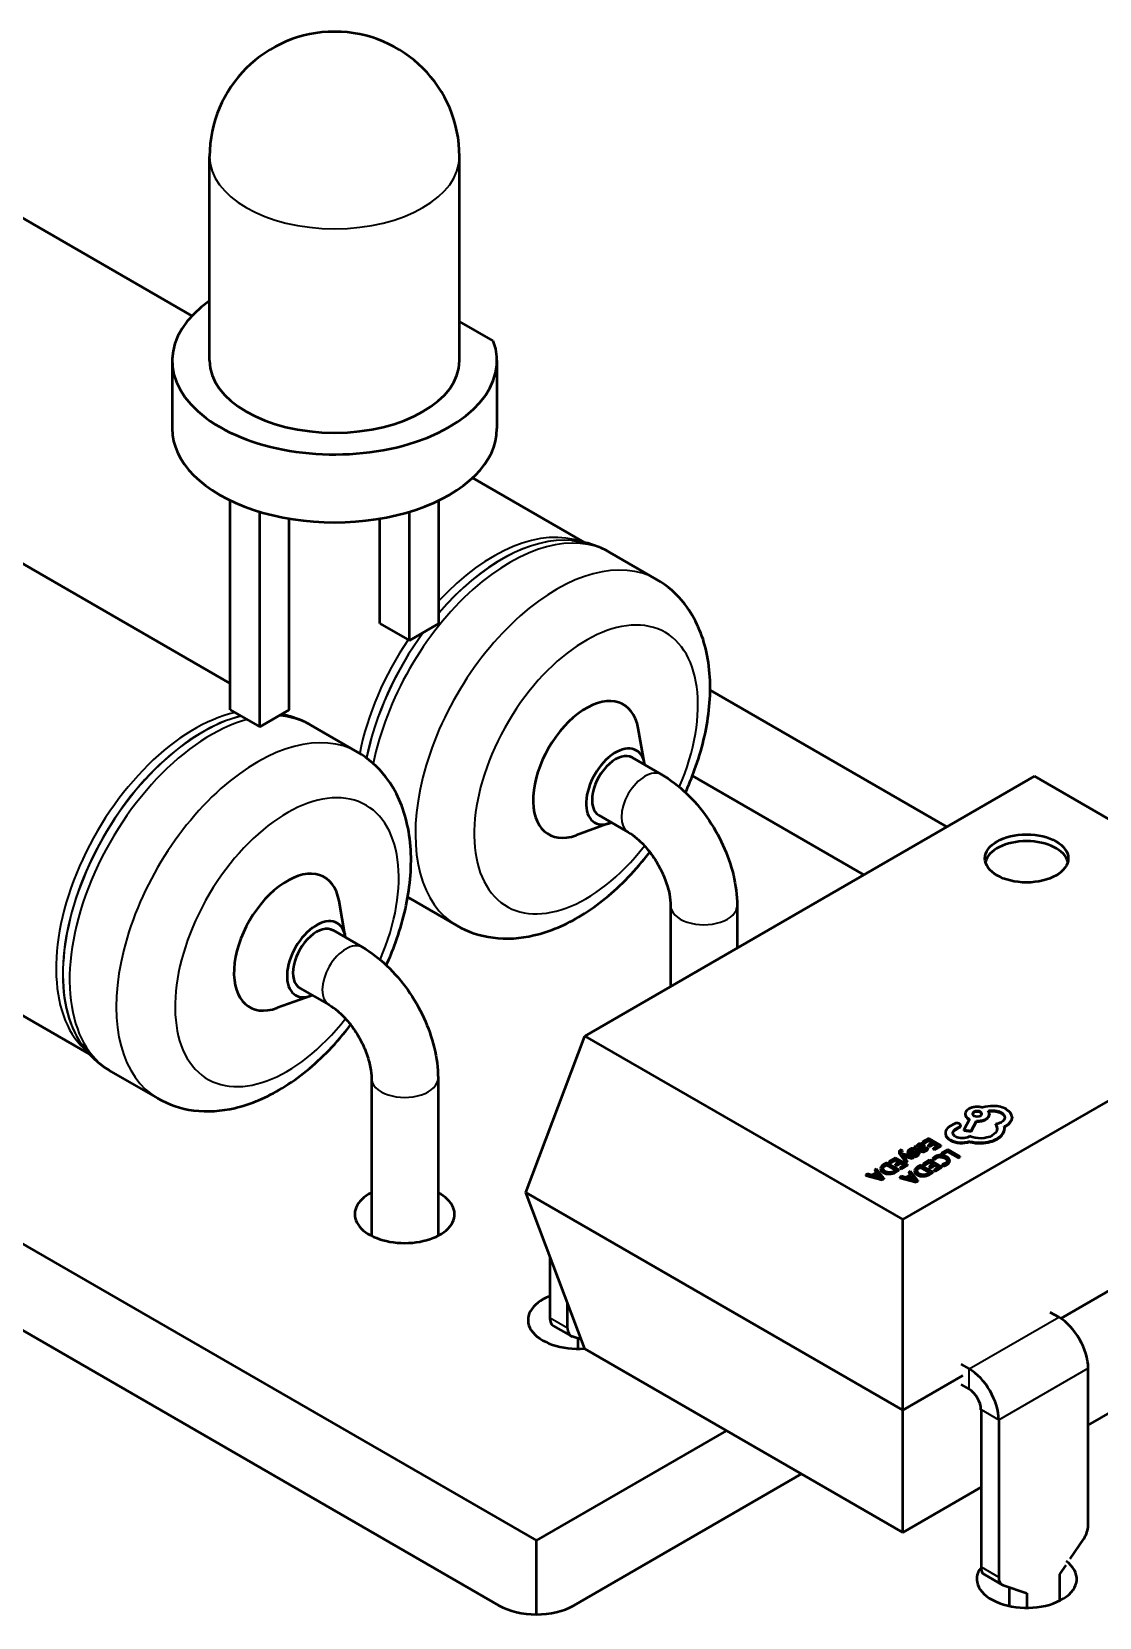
# Model space of a CAD drawing. Header units: millimetres. Extents: x -106 to 841, y -50 to 594.
# Drawn here: x 620.71 to 633.53, y 247.94 to 266.98 of the extents above; entities that cross this region are included whole.
import ezdxf

# ---------------------------------------------------------------- set-up
doc = ezdxf.new("R2010")
doc.units = ezdxf.units.MM
doc.layers.add('Visible (ISO)', color=7, linetype='Continuous', lineweight=50)
doc.layers.add('Visible Narrow (ISO)', color=7, linetype='Continuous', lineweight=35)

msp = doc.modelspace()

# ---------------------------------------------------------------- linework, layer by layer
at = {"layer": 'Visible (ISO)'}
for p, q in [((622.846, 263.028), (622.846, 265.478)), ((625.846, 263.028), (625.846, 265.478)), ((620.46, 264.821), (622.633, 263.566)), ((626.252, 263.265), (625.846, 263.5)), ((622.396, 263.028), (622.396, 262.212)), ((626.296, 263.028), (626.296, 262.212)), ((616.867, 262.747), (623.094, 259.152)), ((626.004, 261.619), (627.347, 260.844)), ((623.094, 258.835), (623.094, 261.348)), ((623.448, 258.631), (623.448, 261.212)), ((625.244, 259.668), (625.244, 261.212)), ((625.597, 259.872), (625.597, 261.348)), ((623.801, 258.835), (623.801, 261.131)), ((624.89, 259.872), (624.89, 261.131)), ((627.194, 260.868), (627.198, 260.867)), ((627.653, 260.725), (628.213, 260.402)), ((606.749, 260.418), (626.769, 248.86)), ((626.32, 248.082), (605.851, 259.9)), ((624.89, 259.872), (625.244, 259.668)), ((625.244, 259.668), (625.597, 259.872)), ((628.856, 259.071), (631.699, 257.429)), ((623.094, 258.835), (623.448, 258.631)), ((623.448, 258.631), (623.801, 258.835)), ((623.722, 258.789), (623.755, 258.77)), ((614.517, 258.676), (621.405, 254.7)), ((624.061, 258.651), (624.621, 258.328)), ((628.068, 258.191), (627.992, 258.615)), ((627.92, 258.262), (628.273, 258.058)), ((632.752, 258.037), (627.35, 254.918)), ((628.644, 258.043), (630.703, 256.854)), ((636.57, 255.833), (632.752, 258.037)), ((627.655, 257.477), (627.25, 257.33)), ((627.52, 257.569), (627.873, 257.365)), ((624.475, 256.117), (624.4, 256.541)), ((625.253, 256.568), (625.813, 256.245)), ((628.381, 256.486), (628.381, 255.513)), ((629.181, 256.486), (629.181, 255.975)), ((624.328, 256.188), (624.681, 255.984)), ((631.168, 252.714), (636.57, 255.833)), ((624.063, 255.403), (623.658, 255.256)), ((623.928, 255.495), (624.281, 255.291)), ((621.308, 254.82), (621.31, 254.817)), ((626.643, 253.04), (627.35, 254.918)), ((627.35, 254.918), (631.168, 252.714)), ((621.661, 254.494), (622.221, 254.171)), ((624.788, 254.412), (624.788, 252.521)), ((625.588, 254.412), (625.588, 252.521)), ((631.919, 253.984), (631.919, 253.976)), ((632.209, 253.983), (632.209, 253.975)), ((631.789, 253.866), (631.729, 253.831)), ((631.798, 253.799), (631.844, 253.825)), ((631.798, 253.79), (631.844, 253.817)), ((631.798, 253.799), (631.798, 253.79)), ((631.864, 253.846), (631.864, 253.838)), ((631.971, 253.919), (631.904, 253.793)), ((631.904, 253.793), (631.99, 253.78)), ((631.904, 253.793), (631.904, 253.785)), ((631.961, 253.925), (631.971, 253.919)), ((631.961, 253.917), (631.968, 253.913)), ((631.99, 253.78), (632.055, 253.9)), ((631.99, 253.772), (632.055, 253.892)), ((632.055, 253.9), (632.055, 253.892)), ((632.281, 253.859), (632.281, 253.851)), ((632.391, 253.807), (632.391, 253.799)), ((632.482, 253.943), (632.482, 253.935)), ((631.322, 253.595), (631.304, 253.585)), ((631.338, 253.586), (631.322, 253.595)), ((631.336, 253.595), (631.336, 253.587)), ((631.481, 253.687), (631.404, 253.643)), ((631.404, 253.643), (631.42, 253.633)), ((631.404, 253.643), (631.404, 253.634)), ((631.404, 253.634), (631.42, 253.625)), ((631.42, 253.633), (631.479, 253.667)), ((631.42, 253.625), (631.479, 253.659)), ((631.42, 253.633), (631.42, 253.625)), ((631.428, 253.599), (631.428, 253.591)), ((631.527, 253.639), (631.476, 253.609)), ((631.476, 253.609), (631.476, 253.601)), ((631.476, 253.609), (631.492, 253.6)), ((631.476, 253.601), (631.492, 253.592)), ((631.479, 253.667), (631.479, 253.659)), ((631.479, 253.667), (631.527, 253.639)), ((631.479, 253.659), (631.52, 253.635)), ((631.625, 253.604), (631.481, 253.687)), ((631.492, 253.6), (631.544, 253.63)), ((631.492, 253.592), (631.544, 253.621)), ((631.492, 253.6), (631.492, 253.592)), ((631.59, 253.603), (631.534, 253.571)), ((631.544, 253.63), (631.544, 253.621)), ((631.544, 253.63), (631.59, 253.603)), ((631.544, 253.621), (631.583, 253.599)), ((631.551, 253.561), (631.625, 253.604)), ((631.551, 253.553), (631.625, 253.596)), ((631.625, 253.604), (631.625, 253.596)), ((631.682, 253.756), (631.682, 253.748)), ((631.904, 253.785), (631.99, 253.772)), ((631.971, 253.715), (631.963, 253.71)), ((631.976, 253.654), (631.976, 253.646)), ((631.99, 253.78), (631.99, 253.772)), ((632.112, 253.639), (632.112, 253.631)), ((631.083, 253.457), (631.005, 253.413)), ((631.005, 253.413), (631.022, 253.403)), ((631.005, 253.413), (631.005, 253.404)), ((631.022, 253.403), (631.08, 253.437)), ((631.022, 253.395), (631.08, 253.429)), ((631.129, 253.409), (631.077, 253.379)), ((631.08, 253.437), (631.08, 253.429)), ((631.08, 253.437), (631.129, 253.409)), ((631.08, 253.429), (631.122, 253.405)), ((631.226, 253.374), (631.083, 253.457)), ((631.124, 253.526), (631.124, 253.518)), ((631.133, 253.504), (631.205, 253.409)), ((631.133, 253.496), (631.205, 253.401)), ((631.166, 253.541), (631.15, 253.55)), ((631.161, 253.502), (631.15, 253.517)), ((631.303, 253.466), (631.161, 253.502)), ((631.166, 253.541), (631.166, 253.533)), ((631.168, 253.487), (631.169, 253.487)), ((631.169, 253.487), (631.169, 253.486)), ((631.169, 253.487), (631.179, 253.484)), ((631.223, 253.42), (631.174, 253.481)), ((631.178, 253.476), (631.179, 253.475)), ((631.179, 253.484), (631.179, 253.475)), ((631.179, 253.484), (631.283, 253.454)), ((631.179, 253.475), (631.283, 253.446)), ((631.205, 253.409), (631.223, 253.42)), ((631.205, 253.401), (631.223, 253.412)), ((631.205, 253.409), (631.205, 253.401)), ((631.223, 253.42), (631.223, 253.412)), ((631.227, 253.53), (631.227, 253.522)), ((631.302, 253.558), (631.283, 253.569)), ((631.283, 253.454), (631.303, 253.466)), ((631.283, 253.446), (631.303, 253.458)), ((631.283, 253.454), (631.283, 253.446)), ((631.298, 253.486), (631.298, 253.478)), ((631.298, 253.486), (631.315, 253.476)), ((631.298, 253.478), (631.315, 253.467)), ((631.302, 253.558), (631.302, 253.55)), ((631.303, 253.466), (631.303, 253.458)), ((631.304, 253.585), (631.37, 253.547)), ((631.304, 253.585), (631.304, 253.577)), ((631.304, 253.577), (631.37, 253.539)), ((631.315, 253.476), (631.315, 253.467)), ((631.338, 253.586), (631.338, 253.586)), ((631.363, 253.571), (631.373, 253.566)), ((631.365, 253.512), (631.365, 253.504)), ((631.373, 253.566), (631.394, 253.581)), ((631.387, 253.558), (631.413, 253.578)), ((631.393, 253.554), (631.413, 253.57)), ((631.491, 253.43), (631.414, 253.385)), ((631.43, 253.375), (631.489, 253.409)), ((631.472, 253.572), (631.454, 253.582)), ((631.472, 253.572), (631.472, 253.564)), ((631.489, 253.409), (631.489, 253.401)), ((631.489, 253.409), (631.537, 253.381)), ((631.635, 253.347), (631.491, 253.43)), ((631.526, 253.443), (631.526, 253.435)), ((631.526, 253.443), (631.543, 253.432)), ((631.526, 253.435), (631.543, 253.424)), ((631.534, 253.571), (631.534, 253.563)), ((631.534, 253.571), (631.551, 253.561)), ((631.534, 253.563), (631.551, 253.553)), ((631.543, 253.432), (631.543, 253.424)), ((631.551, 253.561), (631.551, 253.553)), ((631.709, 253.555), (631.633, 253.512)), ((631.633, 253.512), (631.65, 253.502)), ((631.633, 253.512), (631.633, 253.504)), ((631.633, 253.504), (631.65, 253.494)), ((631.65, 253.502), (631.707, 253.535)), ((631.65, 253.494), (631.707, 253.527)), ((631.65, 253.502), (631.65, 253.494)), ((631.707, 253.535), (631.707, 253.527)), ((631.707, 253.535), (631.834, 253.462)), ((631.707, 253.527), (631.834, 253.454)), ((631.853, 253.472), (631.709, 253.555)), ((631.732, 253.424), (631.732, 253.415)), ((631.834, 253.462), (631.853, 253.472)), ((631.834, 253.454), (631.853, 253.464)), ((631.834, 253.462), (631.834, 253.454)), ((631.853, 253.472), (631.853, 253.464)), ((630.744, 253.262), (630.724, 253.25)), ((630.724, 253.25), (630.922, 253.199)), ((630.724, 253.25), (630.724, 253.242)), ((630.724, 253.242), (630.922, 253.19)), ((630.798, 253.248), (630.744, 253.262)), ((630.858, 253.282), (630.798, 253.248)), ((630.868, 253.269), (630.82, 253.242)), ((630.82, 253.242), (630.902, 253.22)), ((630.868, 253.261), (630.83, 253.239)), ((630.853, 253.325), (630.833, 253.313)), ((630.833, 253.313), (630.858, 253.282)), ((630.833, 253.313), (630.833, 253.305)), ((630.833, 253.305), (630.853, 253.28)), ((630.942, 253.21), (630.853, 253.325)), ((630.907, 253.222), (630.868, 253.269)), ((630.868, 253.269), (630.868, 253.261)), ((630.903, 253.219), (630.868, 253.261)), ((630.903, 253.328), (630.903, 253.32)), ((630.914, 253.215), (630.914, 253.215)), ((630.978, 253.397), (630.939, 253.374)), ((630.976, 253.377), (630.955, 253.365)), ((630.976, 253.369), (630.955, 253.357)), ((631.087, 253.313), (630.976, 253.377)), ((630.976, 253.377), (630.976, 253.369)), ((631.08, 253.309), (630.976, 253.369)), ((631.122, 253.314), (630.978, 253.397)), ((631.005, 253.404), (631.022, 253.395)), ((631.022, 253.403), (631.022, 253.395)), ((631.065, 253.3), (631.087, 253.313)), ((631.077, 253.379), (631.077, 253.371)), ((631.077, 253.379), (631.094, 253.37)), ((631.077, 253.371), (631.094, 253.362)), ((631.081, 253.29), (631.122, 253.314)), ((631.081, 253.282), (631.122, 253.306)), ((631.094, 253.37), (631.145, 253.4)), ((631.094, 253.362), (631.145, 253.391)), ((631.094, 253.37), (631.094, 253.362)), ((631.122, 253.314), (631.122, 253.306)), ((631.152, 253.234), (631.132, 253.222)), ((631.132, 253.222), (631.33, 253.171)), ((631.132, 253.222), (631.132, 253.214)), ((631.191, 253.373), (631.136, 253.341)), ((631.136, 253.341), (631.136, 253.333)), ((631.136, 253.341), (631.152, 253.331)), ((631.136, 253.333), (631.152, 253.323)), ((631.145, 253.4), (631.145, 253.391)), ((631.145, 253.4), (631.191, 253.373)), ((631.145, 253.391), (631.184, 253.369)), ((631.152, 253.331), (631.226, 253.374)), ((631.152, 253.323), (631.226, 253.366)), ((631.152, 253.331), (631.152, 253.323)), ((631.206, 253.22), (631.152, 253.234)), ((631.266, 253.254), (631.206, 253.22)), ((631.226, 253.374), (631.226, 253.366)), ((631.277, 253.242), (631.228, 253.214)), ((631.277, 253.234), (631.238, 253.211)), ((631.261, 253.297), (631.241, 253.285)), ((631.241, 253.285), (631.266, 253.254)), ((631.241, 253.285), (631.241, 253.277)), ((631.241, 253.277), (631.262, 253.252)), ((631.35, 253.182), (631.261, 253.297)), ((631.315, 253.195), (631.277, 253.242)), ((631.277, 253.242), (631.277, 253.234)), ((631.311, 253.192), (631.277, 253.234)), ((631.311, 253.3), (631.311, 253.292)), ((631.386, 253.369), (631.347, 253.346)), ((631.384, 253.349), (631.363, 253.337)), ((631.384, 253.341), (631.363, 253.329)), ((631.495, 253.285), (631.384, 253.349)), ((631.384, 253.349), (631.384, 253.341)), ((631.488, 253.281), (631.384, 253.341)), ((631.53, 253.286), (631.386, 253.369)), ((631.414, 253.385), (631.43, 253.375)), ((631.414, 253.385), (631.414, 253.377)), ((631.414, 253.377), (631.43, 253.367)), ((631.43, 253.367), (631.489, 253.401)), ((631.43, 253.375), (631.43, 253.367)), ((631.473, 253.272), (631.495, 253.285)), ((631.537, 253.381), (631.486, 253.352)), ((631.486, 253.352), (631.486, 253.344)), ((631.486, 253.352), (631.502, 253.342)), ((631.486, 253.344), (631.502, 253.334)), ((631.489, 253.401), (631.53, 253.377)), ((631.489, 253.262), (631.53, 253.286)), ((631.489, 253.254), (631.53, 253.278)), ((631.502, 253.342), (631.554, 253.372)), ((631.502, 253.334), (631.554, 253.364)), ((631.502, 253.342), (631.502, 253.334)), ((631.53, 253.286), (631.53, 253.278)), ((631.6, 253.345), (631.544, 253.313)), ((631.544, 253.313), (631.544, 253.305)), ((631.544, 253.313), (631.561, 253.304)), ((631.544, 253.305), (631.561, 253.296)), ((631.554, 253.372), (631.554, 253.364)), ((631.554, 253.372), (631.6, 253.345)), ((631.554, 253.364), (631.592, 253.341)), ((631.561, 253.304), (631.635, 253.347)), ((631.561, 253.296), (631.635, 253.338)), ((631.561, 253.304), (631.561, 253.296)), ((631.635, 253.347), (631.635, 253.338)), ((631.641, 253.376), (631.641, 253.368)), ((631.641, 253.376), (631.66, 253.365)), ((631.641, 253.368), (631.66, 253.357)), ((631.66, 253.365), (631.66, 253.357)), ((627.35, 251.162), (626.643, 253.04)), ((626.643, 253.04), (631.168, 250.427)), ((630.922, 253.199), (630.942, 253.21)), ((630.922, 253.19), (630.942, 253.202)), ((630.922, 253.199), (630.922, 253.19)), ((630.942, 253.21), (630.942, 253.202)), ((631.132, 253.214), (631.33, 253.163)), ((631.228, 253.214), (631.31, 253.192)), ((631.322, 253.187), (631.323, 253.188)), ((631.33, 253.171), (631.35, 253.182)), ((631.33, 253.163), (631.35, 253.174)), ((631.33, 253.171), (631.33, 253.163)), ((631.35, 253.182), (631.35, 253.174)), ((631.168, 250.427), (631.168, 252.714)), ((626.933, 251.531), (626.933, 252.27)), ((627.145, 251.409), (627.145, 251.707)), ((633.069, 251.525), (633.685, 251.881)), ((633.042, 251.542), (632.941, 251.6)), ((627.186, 251.317), (626.974, 251.439)), ((627.307, 251.275), (627.198, 251.311)), ((627.272, 251.163), (627.272, 251.287)), ((627.35, 251.162), (631.168, 248.958)), ((631.866, 250.98), (631.967, 250.921)), ((633.396, 249.041), (633.396, 250.93)), ((631.168, 250.427), (631.889, 250.844)), ((631.866, 250.735), (631.967, 250.677)), ((631.168, 248.958), (631.168, 250.427)), ((632.109, 250.432), (632.109, 248.543)), ((633.396, 250.244), (633.905, 250.538)), ((626.769, 248.86), (629.053, 250.179)), ((632.321, 250.309), (632.321, 248.42)), ((629.952, 249.66), (627.219, 248.082)), ((631.168, 248.958), (632.109, 249.501)), ((626.769, 247.975), (626.769, 248.86)), ((633.181, 248.642), (633.342, 248.882)), ((633.056, 248.455), (633.13, 248.565)), ((633.056, 248.14), (633.056, 248.455)), ((632.15, 248.451), (632.362, 248.329)), ((632.374, 248.323), (632.66, 248.227)), ((632.448, 248.298), (632.448, 248.074)), ((632.66, 248.227), (632.66, 248.052))]:
    msp.add_line(p, q, dxfattribs=at)
msp.add_arc((624.346, 265.478), 1.5, 0, 180, dxfattribs=at)
for centre, major_axis, ratio, start_param, end_param in [((624.346, 263.028), (-1.95, 0), 0.57735, 5.590025, 9.63702), ((624.346, 263.028), (1.5, 0), 0.57735, 3.141593, 6.283185), ((624.346, 262.212), (-1.95, 0), 0.57735, 0, 3.141593), ((627.366, 258.119), (0.45, 0.779), 0.57735, 5.681921, 10.026042), ((627.72, 257.915), (0.25, 0.433), 0.57735, 5.639684, 10.068279), ((627.72, 257.915), (0.2, 0.346), 0.57735, 0, 3.141593), ((632.656, 256.969), (0.5, 0), 0.57735, 0.141897, 2.999696), ((623.774, 256.045), (0.45, 0.779), 0.57735, 5.681921, 10.026042), ((624.128, 255.841), (0.25, 0.433), 0.57735, 5.639684, 10.068279), ((624.128, 255.841), (0.2, 0.346), 0.57735, 0, 3.141593), ((632.452, 253.461), (-0.411, 0.553), 0.666753, 5.802481, 6.07242), ((632.251, 253.951), (-0.228, 0.004), 0.558513, 3.930128, 4.688498), ((632.251, 253.945), (-0.23, 0.003), 0.576362, 3.148438, 3.940234), ((631.925, 253.744), (-0.243, 0.017), 0.537753, 5.686273, 6.357544), ((632.216, 253.953), (-0.266, 0.014), 0.553213, 2.436238, 3.170829), ((632.216, 253.945), (-0.266, 0.014), 0.553213, 2.436238, 3.170829), ((635.373, 252.938), (-4.036, 0.66), 0.062787, 6.20659, 6.325387), ((632.373, 253.403), (-1.022, 0.189), 0.109765, 6.15518, 6.312348), ((632.235, 250.2), (-0.866, 3.423), 0.135839, 6.252617, 6.321608), ((632.373, 253.394), (-1.022, 0.189), 0.109765, 6.15518, 6.268719), ((631.516, 253.069), (-0.145, 0.539), 0.261584, 6.22193, 6.352903), ((631.516, 253.061), (-0.145, 0.539), 0.261584, 6.22193, 6.352903), ((630.776, 253.553), (-0.629, -0.042), 0.104813, 3.132371, 3.296545), ((630.776, 253.545), (-0.629, -0.042), 0.104813, 3.198458, 3.296545), ((631.884, 253.754), (-0.202, 0.002), 0.573748, 0.044069, 0.791387), ((631.925, 253.736), (-0.243, 0.017), 0.537753, 0.036874, 0.074358), ((631.884, 253.746), (-0.202, 0.002), 0.573748, 0.044069, 0.791387), ((632.134, 253.785), (-0.287, -0.024), 0.502352, 0.949916, 1.454979), ((632.134, 253.777), (-0.287, -0.024), 0.502352, 0.949916, 1.454979), ((632.072, 253.814), (-0.315, 0.014), 0.554388, 1.724304, 2.427073), ((632.072, 253.806), (-0.315, 0.014), 0.554388, 1.724304, 2.427073), ((631.921, 253.875), (-0.469, 0.08), 0.491604, 2.605857, 3.08584), ((631.921, 253.867), (-0.469, 0.08), 0.491604, 2.605857, 3.08584), ((631.137, 253.509), (-0.0379, -0.0387), 0.526933, 3.91607, 4.224681), ((632.93, 253.828), (-1.703, -0.3), 0.084584, 6.23956, 6.383642), ((633.116, 253.452), (-1.889, 0.077), 0.096093, 6.1326, 6.258981), ((632.93, 253.82), (-1.703, -0.3), 0.084584, 6.268269, 6.383642), ((631.953, 254.879), (-0.713, -1.365), 0.171204, 6.276004, 6.364554), ((631.953, 254.87), (-0.713, -1.365), 0.171204, 6.276004, 6.364554), ((641.406, 254.762), (-10.157, -1.229), 0.02264, 6.230152, 6.313328), ((632.414, 250.72), (-1.151, 2.843), 0.187098, 6.246327, 6.309331), ((641.406, 254.754), (-10.157, -1.229), 0.02264, 6.230152, 6.262947), ((631.542, 253.681), (-0.295, -0.167), 0.149517, 0.238997, 0.516554), ((631.542, 253.673), (-0.295, -0.167), 0.149517, 0.238997, 0.516554), ((631.52, 253.629), (-0.257, -0.104), 0.068721, 0.196596, 0.495767), ((630.76, 253.216), (-0.584, -0.313), 0.094143, 3.286518, 3.494452), ((630.106, 253.034), (-1.223, -0.484), 0.028433, 3.221012, 3.357259), ((630.106, 253.026), (-1.223, -0.484), 0.028433, 3.221012, 3.357259), ((631.139, 253.117), (-0.213, -0.411), 0.319084, 3.126988, 3.275741), ((631.19, 253.479), (-0.152, -0.032), 0.193771, 3.032217, 3.35562), ((631.19, 253.471), (-0.152, -0.032), 0.193771, 3.233587, 3.35562), ((630.184, 261.058), (1.236, -7.508), 0.070289, 6.225618, 6.309671), ((633.606, 253.12), (2.065, -0.305), 0.121998, 2.988885, 3.110137), ((633.606, 253.111), (2.065, -0.305), 0.121998, 2.988885, 3.110137), ((633.365, 249.731), (1.788, -3.732), 0.14791, 3.067266, 3.152975), ((633.365, 249.723), (1.788, -3.732), 0.14791, 3.067266, 3.152975), ((629.744, 247.413), (-1.924, -6.068), 0.148855, 3.108847, 3.185894), ((656.969, 256.968), (-26.066, -3.644), 0.034864, 6.276102, 6.327845), ((651.281, 250.634), (-20.378, 2.699), 0.041368, 6.229412, 6.286092), ((656.969, 256.96), (-26.066, -3.644), 0.034864, 6.278311, 6.327845), ((641.04, 252.723), (-10.113, 0.609), 0.047158, 6.211917, 6.285133), ((639.248, 253.887), (-8.321, -0.557), 0.05128, 6.278286, 6.359546), ((641.04, 252.715), (-10.113, 0.609), 0.047158, 6.211917, 6.277634), ((631.419, 256.371), (-0.427, -3.086), 0.177441, 6.211183, 6.315628), ((628.64, 262.67), (-2.395, 9.383), 0.109901, 3.118572, 3.172437), ((657.377, 256.94), (-26.066, -3.644), 0.034864, 6.276102, 6.327845), ((651.69, 250.606), (-20.378, 2.699), 0.041368, 6.229412, 6.286092), ((657.377, 256.932), (-26.066, -3.644), 0.034864, 6.278311, 6.327845), ((639.656, 253.859), (-8.321, -0.557), 0.05128, 6.278286, 6.359546), ((641.448, 252.695), (-10.113, 0.609), 0.047158, 6.211917, 6.285133), ((641.448, 252.687), (-10.113, 0.609), 0.047158, 6.211917, 6.277634), ((631.827, 256.344), (-0.427, -3.086), 0.177441, 6.211183, 6.315628), ((629.048, 262.642), (-2.395, 9.383), 0.109901, 3.118573, 3.172437), ((631.812, 254.25), (-0.193, -0.885), 0.308834, 0.143745, 0.273833), ((631.812, 254.242), (-0.193, -0.885), 0.308834, 0.143745, 0.273833), ((625.188, 252.779), (-0.6, 0), 0.57735, 5.442113, 10.265843), ((627.269, 251.509), (-0.6, 0), 0.57735, 5.308566, 7.985899), ((627.074, 251.613), (-0.1, -0.173), 0.57735, 5.497787, 6.283185), ((633.042, 251.134), (0.25, -0.433), 0.57735, 0.785398, 2.356194), ((627.286, 251.49), (-0.1, -0.173), 0.57735, 5.497787, 6.398945), ((631.967, 250.513), (-0.25, 0.433), 0.57735, 3.926991, 5.497787), ((631.967, 250.513), (-0.1, 0.173), 0.57735, 3.926991, 5.497787), ((633.254, 248.959), (0.1, 0.173), 0.57735, 4.59663, 5.497787), ((632.658, 248.399), (-0.6, 0), 0.57735, 5.867783, 10.090129), ((632.25, 248.624), (-0.1, -0.173), 0.57735, 5.497787, 6.283185), ((632.462, 248.502), (-0.1, -0.173), 0.57735, 5.497787, 6.398945), ((626.77, 248.342), (-0.637, 0), 0.57735, 0.78658, 2.353439)]:
    msp.add_ellipse(centre, major_axis=major_axis, ratio=ratio, start_param=start_param, end_param=end_param, dxfattribs=at)
msp.add_ellipse((632.656, 257.051), major_axis=(0.5, 0), ratio=0.57735, dxfattribs=at)
for points, knots in [([(627.653, 260.725), (627.625, 260.741), (627.596, 260.756), (627.538, 260.783), (627.509, 260.795), (627.448, 260.817), (627.418, 260.826), (627.356, 260.843), (627.325, 260.849), (627.262, 260.86), (627.23, 260.865), (627.198, 260.867)], [5.4977872, 5.4977872, 5.4977872, 5.4977872, 5.5498463, 5.5498463, 5.6019053, 5.6019053, 5.6539643, 5.6539643, 5.7060233, 5.7060233, 5.7580824, 5.7580824, 5.7580824, 5.7580824]), ([(628.56, 257.842), (628.6, 257.932), (628.637, 258.022), (628.756, 258.351), (628.815, 258.592), (628.868, 259.07), (628.861, 259.306), (628.766, 259.736), (628.683, 259.933), (628.461, 260.222), (628.345, 260.325), (628.213, 260.402)], [4.090551, 4.090551, 4.090551, 4.090551, 4.225782, 4.225782, 4.577992, 4.577992, 4.934154, 4.934154, 5.264068, 5.264068, 5.497787, 5.497787, 5.497787, 5.497787]), ([(624.061, 258.651), (624.033, 258.667), (624.004, 258.682), (623.946, 258.709), (623.917, 258.721), (623.856, 258.743), (623.826, 258.752), (623.765, 258.768), (623.735, 258.775), (623.705, 258.78)], [5.4977872, 5.4977872, 5.4977872, 5.4977872, 5.5498463, 5.5498463, 5.6019053, 5.6019053, 5.6539643, 5.6539643, 5.7035668, 5.7035668, 5.7035668, 5.7035668]), ([(624.968, 255.769), (625.008, 255.858), (625.045, 255.948), (625.164, 256.277), (625.223, 256.519), (625.275, 256.996), (625.269, 257.232), (625.174, 257.662), (625.091, 257.86), (624.869, 258.148), (624.753, 258.252), (624.621, 258.328)], [4.090551, 4.090551, 4.090551, 4.090551, 4.225782, 4.225782, 4.577992, 4.577992, 4.934154, 4.934154, 5.264068, 5.264068, 5.497787, 5.497787, 5.497787, 5.497787]), ([(628.273, 258.058), (628.379, 257.997), (628.477, 257.921), (628.659, 257.748), (628.742, 257.651), (628.89, 257.441), (628.955, 257.329), (629.063, 257.095), (629.105, 256.975), (629.164, 256.731), (629.181, 256.608), (629.181, 256.486)], [0, 0, 0, 0, 0.314159, 0.314159, 0.628319, 0.628319, 0.942478, 0.942478, 1.256637, 1.256637, 1.570796, 1.570796, 1.570796, 1.570796]), ([(627.873, 257.365), (627.905, 257.347), (627.94, 257.322), (628.015, 257.258), (628.055, 257.218), (628.134, 257.126), (628.173, 257.073), (628.243, 256.959), (628.274, 256.898), (628.325, 256.777), (628.345, 256.717), (628.371, 256.608), (628.378, 256.558), (628.38, 256.505), (628.381, 256.495), (628.381, 256.486)], [0, 0, 0, 0, 0.230565, 0.230565, 0.476626, 0.476626, 0.735494, 0.735494, 1.000128, 1.000128, 1.26205, 1.26205, 1.512862, 1.512862, 1.570796, 1.570796, 1.570796, 1.570796]), ([(625.813, 256.245), (625.946, 256.168), (626.095, 256.119), (626.412, 256.078), (626.579, 256.09), (626.938, 256.174), (627.128, 256.256), (627.509, 256.488), (627.698, 256.644), (627.963, 256.919), (628.05, 257.02), (628.131, 257.127)], [2.356195, 2.356195, 2.356195, 2.356195, 2.591677, 2.591677, 2.85091, 2.85091, 3.167684, 3.167684, 3.521899, 3.521899, 3.707719, 3.707719, 3.707719, 3.707719]), ([(624.681, 255.984), (624.787, 255.923), (624.885, 255.847), (625.066, 255.674), (625.15, 255.577), (625.298, 255.367), (625.363, 255.255), (625.47, 255.021), (625.513, 254.901), (625.572, 254.657), (625.588, 254.534), (625.588, 254.412)], [0, 0, 0, 0, 0.314159, 0.314159, 0.628319, 0.628319, 0.942478, 0.942478, 1.256637, 1.256637, 1.570796, 1.570796, 1.570796, 1.570796]), ([(624.281, 255.291), (624.313, 255.273), (624.348, 255.248), (624.423, 255.184), (624.463, 255.145), (624.542, 255.052), (624.581, 254.999), (624.651, 254.885), (624.682, 254.824), (624.733, 254.703), (624.753, 254.643), (624.779, 254.534), (624.786, 254.484), (624.788, 254.431), (624.788, 254.422), (624.788, 254.412)], [0, 0, 0, 0, 0.230565, 0.230565, 0.476626, 0.476626, 0.735494, 0.735494, 1.000128, 1.000128, 1.26205, 1.26205, 1.512862, 1.512862, 1.570796, 1.570796, 1.570796, 1.570796]), ([(622.221, 254.171), (622.354, 254.094), (622.503, 254.045), (622.82, 254.004), (622.987, 254.016), (623.346, 254.1), (623.535, 254.182), (623.917, 254.414), (624.106, 254.57), (624.371, 254.845), (624.457, 254.946), (624.539, 255.053)], [2.356195, 2.356195, 2.356195, 2.356195, 2.591677, 2.591677, 2.85091, 2.85091, 3.167684, 3.167684, 3.521899, 3.521899, 3.707719, 3.707719, 3.707719, 3.707719]), ([(621.31, 254.817), (621.329, 254.791), (621.348, 254.766), (621.389, 254.717), (621.411, 254.693), (621.456, 254.647), (621.479, 254.626), (621.528, 254.584), (621.553, 254.565), (621.606, 254.528), (621.633, 254.511), (621.661, 254.494)], [2.0958994, 2.0958994, 2.0958994, 2.0958994, 2.1479585, 2.1479585, 2.2000175, 2.2000175, 2.2520765, 2.2520765, 2.3041356, 2.3041356, 2.3561946, 2.3561946, 2.3561946, 2.3561946]), ([(632.128, 254.059), (632.114, 254.063), (632.1, 254.066), (632.07, 254.068), (632.055, 254.068), (632.026, 254.065), (632.012, 254.063), (631.985, 254.055), (631.972, 254.049), (631.961, 254.043)], [-0.01812432, -0.01812432, -0.01812432, -0.01812432, -0.01358729, -0.01358729, -0.00910591, -0.00910591, -0.00463177, -0.00463177, 0, 0, 0, 0]), ([(632.024, 254.008), (632.001, 253.995), (632.002, 253.975), (632.024, 253.962), (632.046, 253.949), (632.082, 253.95), (632.103, 253.962)], [0, 0, 0, 0, 1, 1, 1, 2, 2, 2, 2]), ([(632.103, 253.962), (632.125, 253.975), (632.126, 253.995), (632.081, 254.021), (632.045, 254.021), (632.024, 254.008)], [2, 2, 2, 2, 3, 3, 4, 4, 4, 4]), ([(632.119, 253.981), (632.118, 253.988), (632.113, 253.995), (632.081, 254.013), (632.045, 254.012), (632.024, 254)], [2.587417, 2.587417, 2.587417, 2.587417, 3, 3, 4, 4, 4, 4]), ([(632.195, 254.019), (632.209, 254.022), (632.222, 254.023), (632.251, 254.025), (632.265, 254.024), (632.292, 254.021), (632.305, 254.018), (632.329, 254.011), (632.341, 254.006), (632.351, 254)], [-0.01682851, -0.01682851, -0.01682851, -0.01682851, -0.01258407, -0.01258407, -0.00835385, -0.00835385, -0.00424984, -0.00424984, 0, 0, 0, 0]), ([(632.2, 254.012), (632.212, 254.014), (632.224, 254.015), (632.251, 254.016), (632.265, 254.016), (632.292, 254.013), (632.305, 254.01), (632.329, 254.002), (632.341, 253.998), (632.351, 253.992)], [0.00053272, 0.00053272, 0.00053272, 0.00053272, 0.00423995, 0.00423995, 0.0084657, 0.0084657, 0.01256536, 0.01256536, 0.0168107, 0.0168107, 0.0168107, 0.0168107]), ([(631.804, 253.71), (631.793, 253.716), (631.785, 253.723), (631.774, 253.738), (631.771, 253.746), (631.77, 253.762), (631.772, 253.77), (631.781, 253.785), (631.788, 253.792), (631.798, 253.799)], [-0.01699175, -0.01699175, -0.01699175, -0.01699175, -0.01265521, -0.01265521, -0.00847509, -0.00847509, -0.00431872, -0.00431872, 0, 0, 0, 0]), ([(631.77, 253.752), (631.771, 253.758), (631.773, 253.764), (631.781, 253.777), (631.788, 253.784), (631.798, 253.79)], [0.009678966, 0.009678966, 0.009678966, 0.009678966, 0.012673347, 0.012673347, 0.01699217, 0.01699217, 0.01699217, 0.01699217]), ([(631.851, 253.865), (631.847, 253.867), (631.842, 253.869), (631.832, 253.871), (631.826, 253.872), (631.815, 253.872), (631.809, 253.872), (631.799, 253.87), (631.794, 253.868), (631.789, 253.866)], [-0.006766812, -0.006766812, -0.006766812, -0.006766812, -0.005056511, -0.005056511, -0.003378428, -0.003378428, -0.001706111, -0.001706111, 0, 0, 0, 0]), ([(631.851, 253.828), (631.855, 253.83), (631.858, 253.833), (631.863, 253.84), (631.864, 253.843), (631.864, 253.85), (631.863, 253.853), (631.858, 253.86), (631.855, 253.862), (631.851, 253.865)], [-0.007072605, -0.007072605, -0.007072605, -0.007072605, -0.005329969, -0.005329969, -0.003536303, -0.003536303, -0.001742637, -0.001742637, 0, 0, 0, 0]), ([(631.851, 253.82), (631.855, 253.822), (631.858, 253.825), (631.863, 253.831), (631.864, 253.835), (631.864, 253.838)], [0, 0, 0, 0, 0.001742636, 0.001742636, 0.003536302, 0.003536302, 0.003536302, 0.003536302]), ([(632.055, 253.9), (632.065, 253.9), (632.076, 253.9), (632.096, 253.902), (632.106, 253.903), (632.125, 253.907), (632.134, 253.91), (632.151, 253.916), (632.159, 253.92), (632.167, 253.924)], [-0.01230739, -0.01230739, -0.01230739, -0.01230739, -0.00925962, -0.00925962, -0.00618826, -0.00618826, -0.00314454, -0.00314454, 0, 0, 0, 0]), ([(632.055, 253.892), (632.065, 253.892), (632.076, 253.892), (632.096, 253.893), (632.106, 253.895), (632.125, 253.899), (632.134, 253.902), (632.151, 253.908), (632.159, 253.912), (632.167, 253.916)], [0, 0, 0, 0, 0.00304501, 0.00304501, 0.00611358, 0.00611358, 0.00915455, 0.00915455, 0.01229624, 0.01229624, 0.01229624, 0.01229624]), ([(632.351, 253.882), (632.341, 253.876), (632.33, 253.872), (632.307, 253.864), (632.294, 253.861), (632.281, 253.859)], [-0.008002984, -0.008002984, -0.008002984, -0.008002984, -0.004044902, -0.004044902, 0, 0, 0, 0])]:
    msp.add_open_spline(points, degree=3, knots=knots, dxfattribs=at)
for points in [[(625.225, 256.585), (625.234, 256.579), (625.243, 256.574), (625.253, 256.568)], [(631.961, 254.043), (631.905, 254.011), (631.905, 253.957), (631.961, 253.925)], [(632.024, 254), (632.014, 253.995), (632.009, 253.988), (632.007, 253.981)], [(632.167, 253.924), (632.211, 253.95), (632.22, 253.988), (632.195, 254.019)], [(632.351, 254), (632.407, 253.967), (632.407, 253.914), (632.351, 253.882)], [(632.351, 253.992), (632.377, 253.977), (632.391, 253.957), (632.393, 253.937)], [(631.844, 253.825), (631.846, 253.826), (631.849, 253.827), (631.851, 253.828)], [(631.844, 253.817), (631.846, 253.818), (631.849, 253.819), (631.851, 253.82)], [(631.919, 253.976), (631.919, 253.954), (631.933, 253.933), (631.961, 253.917)], [(632.167, 253.916), (632.195, 253.932), (632.209, 253.954), (632.209, 253.975)], [(632.281, 253.859), (632.319, 253.815), (632.307, 253.761), (632.242, 253.724)], [(632.281, 253.851), (632.294, 253.836), (632.301, 253.819), (632.302, 253.803)], [(632.388, 253.835), (632.397, 253.839), (632.405, 253.842), (632.413, 253.847)], [(632.388, 253.783), (632.393, 253.8), (632.392, 253.817), (632.388, 253.835)], [(632.388, 253.774), (632.39, 253.783), (632.391, 253.791), (632.391, 253.799)], [(632.389, 253.827), (632.398, 253.831), (632.405, 253.834), (632.413, 253.839)], [(631.397, 253.605), (631.392, 253.608), (631.386, 253.609), (631.38, 253.609)], [(631.397, 253.597), (631.392, 253.6), (631.386, 253.601), (631.38, 253.601)], [(631.414, 253.617), (631.405, 253.622), (631.394, 253.625), (631.383, 253.624)], [(631.394, 253.581), (631.401, 253.587), (631.405, 253.591), (631.405, 253.595)], [(631.413, 253.578), (631.433, 253.593), (631.433, 253.606), (631.414, 253.617)], [(631.741, 253.673), (631.804, 253.638), (631.9, 253.631), (631.976, 253.654)], [(631.741, 253.665), (631.804, 253.63), (631.9, 253.623), (631.976, 253.646)], [(631.963, 253.71), (631.919, 253.685), (631.848, 253.685), (631.804, 253.71)], [(632.242, 253.724), (632.169, 253.681), (632.051, 253.678), (631.971, 253.715)], [(631.137, 253.544), (631.121, 253.535), (631.12, 253.522), (631.133, 253.504)], [(631.124, 253.518), (631.124, 253.511), (631.127, 253.504), (631.133, 253.496)], [(631.15, 253.517), (631.144, 253.525), (631.146, 253.532), (631.154, 253.536)], [(631.147, 253.522), (631.148, 253.524), (631.151, 253.526), (631.154, 253.528)], [(631.154, 253.536), (631.157, 253.538), (631.161, 253.54), (631.166, 253.541)], [(631.154, 253.528), (631.157, 253.53), (631.161, 253.532), (631.166, 253.533)], [(631.174, 253.481), (631.172, 253.484), (631.17, 253.486), (631.168, 253.487)], [(631.269, 253.523), (631.263, 253.523), (631.259, 253.524), (631.255, 253.526)], [(631.262, 253.547), (631.273, 253.553), (631.286, 253.557), (631.302, 253.558)], [(631.262, 253.539), (631.273, 253.545), (631.286, 253.548), (631.302, 253.55)], [(631.331, 253.497), (631.322, 253.491), (631.311, 253.487), (631.298, 253.486)], [(631.315, 253.476), (631.326, 253.478), (631.336, 253.482), (631.344, 253.487)], [(631.315, 253.467), (631.326, 253.47), (631.336, 253.474), (631.344, 253.479)], [(631.324, 253.519), (631.329, 253.519), (631.333, 253.518), (631.337, 253.516)], [(631.324, 253.511), (631.329, 253.511), (631.333, 253.51), (631.337, 253.508)], [(631.342, 253.507), (631.341, 253.503), (631.337, 253.5), (631.331, 253.497)], [(631.344, 253.487), (631.356, 253.494), (631.362, 253.501), (631.365, 253.508)], [(631.344, 253.479), (631.356, 253.485), (631.362, 253.492), (631.365, 253.5)], [(631.35, 253.588), (631.351, 253.582), (631.355, 253.576), (631.363, 253.571)], [(631.365, 253.508), (631.367, 253.516), (631.363, 253.522), (631.354, 253.528)], [(631.365, 253.5), (631.365, 253.501), (631.365, 253.503), (631.365, 253.504)], [(631.37, 253.547), (631.396, 253.532), (631.421, 253.531), (631.446, 253.546)], [(631.37, 253.539), (631.396, 253.524), (631.421, 253.523), (631.446, 253.538)], [(631.413, 253.57), (631.423, 253.577), (631.428, 253.584), (631.428, 253.591)], [(631.454, 253.582), (631.452, 253.571), (631.445, 253.562), (631.433, 253.555)], [(631.446, 253.546), (631.459, 253.553), (631.468, 253.562), (631.472, 253.572)], [(631.446, 253.538), (631.459, 253.545), (631.468, 253.554), (631.472, 253.564)], [(631.557, 253.471), (631.541, 253.461), (631.531, 253.452), (631.526, 253.443)], [(631.626, 253.488), (631.601, 253.488), (631.578, 253.482), (631.557, 253.471)], [(631.623, 253.472), (631.643, 253.472), (631.661, 253.466), (631.678, 253.456)], [(631.623, 253.464), (631.643, 253.463), (631.661, 253.458), (631.678, 253.448)], [(631.678, 253.456), (631.696, 253.446), (631.706, 253.435), (631.706, 253.423)], [(631.678, 253.448), (631.695, 253.439), (631.704, 253.428), (631.706, 253.417)], [(631.706, 253.423), (631.707, 253.411), (631.699, 253.4), (631.683, 253.391)], [(631.732, 253.424), (631.731, 253.44), (631.72, 253.455), (631.696, 253.468)], [(631.7, 253.381), (631.721, 253.394), (631.732, 253.408), (631.732, 253.424)], [(631.7, 253.373), (631.721, 253.386), (631.732, 253.4), (631.732, 253.416)], [(630.902, 253.22), (630.904, 253.219), (630.908, 253.217), (630.914, 253.215)], [(630.914, 253.215), (630.911, 253.218), (630.908, 253.221), (630.907, 253.222)], [(630.935, 253.287), (630.956, 253.274), (630.98, 253.269), (631.007, 253.27)], [(630.935, 253.279), (630.956, 253.266), (630.98, 253.261), (631.007, 253.262)], [(631.007, 253.27), (631.035, 253.271), (631.059, 253.278), (631.081, 253.29)], [(631.007, 253.262), (631.035, 253.263), (631.059, 253.269), (631.081, 253.282)], [(631.343, 253.259), (631.364, 253.247), (631.389, 253.241), (631.416, 253.242)], [(631.343, 253.251), (631.364, 253.239), (631.389, 253.233), (631.416, 253.234)], [(631.416, 253.242), (631.443, 253.243), (631.467, 253.25), (631.489, 253.262)], [(631.416, 253.234), (631.443, 253.235), (631.467, 253.242), (631.489, 253.254)], [(631.683, 253.391), (631.671, 253.384), (631.657, 253.379), (631.641, 253.376)], [(631.31, 253.192), (631.313, 253.191), (631.317, 253.19), (631.322, 253.187)], [(631.323, 253.188), (631.319, 253.19), (631.316, 253.193), (631.315, 253.195)]]:
    msp.add_open_spline(points, degree=3, dxfattribs=at)
at = {"layer": 'Visible Narrow (ISO)'}
for p, q in [((632.024, 254.008), (632.024, 254)), ((632.351, 254), (632.351, 253.992)), ((631.844, 253.825), (631.844, 253.817)), ((631.851, 253.828), (631.851, 253.82)), ((631.961, 253.925), (631.961, 253.917)), ((632.167, 253.924), (632.167, 253.916)), ((632.413, 253.847), (632.413, 253.839)), ((631.361, 253.604), (631.361, 253.596)), ((631.38, 253.609), (631.38, 253.601)), ((631.397, 253.605), (631.397, 253.597)), ((631.682, 253.751), (631.682, 253.743)), ((631.741, 253.673), (631.741, 253.665)), ((632.305, 253.689), (632.305, 253.681)), ((632.388, 253.783), (632.388, 253.774)), ((631.133, 253.504), (631.133, 253.496)), ((631.154, 253.536), (631.154, 253.528)), ((631.238, 253.515), (631.238, 253.507)), ((631.261, 253.508), (631.261, 253.5)), ((631.262, 253.547), (631.262, 253.539)), ((631.297, 253.514), (631.297, 253.506)), ((631.324, 253.519), (631.324, 253.511)), ((631.337, 253.516), (631.337, 253.508)), ((631.344, 253.487), (631.344, 253.479)), ((631.365, 253.508), (631.365, 253.5)), ((631.37, 253.547), (631.37, 253.539)), ((631.413, 253.578), (631.413, 253.57)), ((631.446, 253.546), (631.446, 253.538)), ((631.571, 253.459), (631.571, 253.451)), ((631.623, 253.472), (631.623, 253.464)), ((631.678, 253.456), (631.678, 253.448)), ((631.706, 253.423), (631.706, 253.42)), ((630.907, 253.222), (630.907, 253.218)), ((630.935, 253.287), (630.935, 253.279)), ((630.955, 253.365), (630.955, 253.357)), ((631.007, 253.27), (631.007, 253.262)), ((631.081, 253.29), (631.081, 253.282)), ((631.343, 253.259), (631.343, 253.251)), ((631.363, 253.337), (631.363, 253.329)), ((631.416, 253.242), (631.416, 253.234)), ((631.489, 253.262), (631.489, 253.254)), ((631.7, 253.381), (631.7, 253.373)), ((631.315, 253.195), (631.315, 253.19)), ((627.145, 251.409), (626.933, 251.531)), ((631.967, 250.921), (633.042, 251.542)), ((632.321, 250.309), (633.396, 250.93)), ((631.967, 250.677), (631.967, 250.921)), ((632.109, 250.432), (632.321, 250.309)), ((632.109, 248.543), (632.321, 248.42))]:
    msp.add_line(p, q, dxfattribs=at)
for centre, major_axis, start_param, end_param in [((624.346, 265.478), (1.5, 0), 3.141593, 6.283185), ((626.256, 258.761), (1.175, 2.035), 0.095771, 1.192928), ((626.453, 258.647), (1.2, 2.078), 0, 2.102171), ((626.353, 258.705), (1.187, 2.056), 0.260295, 1.252096), ((626.356, 258.703), (1.188, 2.058), 0.260295, 1.253997), ((627.013, 258.323), (1.2, 2.078), 0, 3.141593), ((627.366, 258.119), (0.95, 1.645), 4.911958, 10.759934), ((626.353, 258.705), (-1.187, -2.056), 4.523381, 5.242005), ((626.356, 258.703), (-1.188, -2.058), 4.520852, 5.241735), ((626.256, 258.761), (-1.175, -2.035), 4.592932, 5.244617), ((622.664, 256.687), (-1.175, -2.035), 3.629214, 6.187415), ((622.76, 256.631), (-1.187, -2.056), 3.64804, 6.02289), ((622.764, 256.629), (-1.188, -2.058), 3.649369, 6.02289), ((622.861, 256.573), (1.2, 2.078), 0, 0.28514), ((622.664, 256.687), (1.175, 2.035), 0.095771, 0.105513), ((622.861, 256.573), (-1.2, -2.078), 3.667149, 6.283185), ((623.421, 256.25), (1.2, 2.078), 0, 3.141593), ((628.073, 257.711), (-0.2, -0.346), 3.141593, 6.283185), ((623.774, 256.045), (0.95, 1.645), 4.911958, 10.759934), ((626.453, 258.647), (-1.2, -2.078), 6.259756, 6.283185), ((628.781, 256.486), (-0.4, 0), 0, 3.141593), ((624.481, 255.637), (-0.2, -0.346), 3.141593, 6.283185), ((625.188, 254.412), (-0.4, 0), 0, 3.141593)]:
    msp.add_ellipse(centre, major_axis=major_axis, ratio=0.57735, start_param=start_param, end_param=end_param, dxfattribs=at)

doc.saveas('drawing.dxf')
